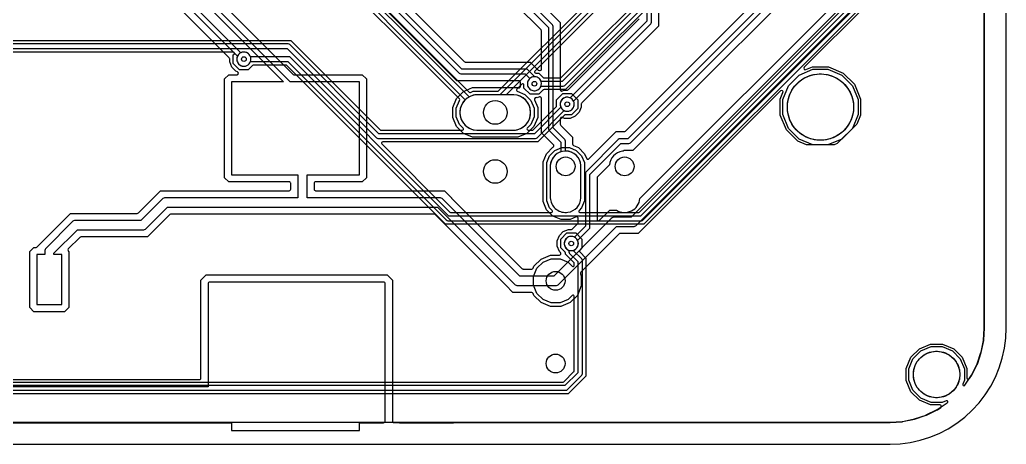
# Model space of a CAD drawing. Header units: millimetres. Extents: x 0 to 70, y 0 to 50.
# Drawn here: x 27.53 to 70, y 0 to 18.26 of the extents above; entities that cross this region are included whole.
import ezdxf

# ---------------------------------------------------------------- set-up
doc = ezdxf.new("R2010")
doc.units = ezdxf.units.MM

msp = doc.modelspace()

# ---------------------------------------------------------------- linework, layer by layer
at = {"layer": '16_copper'}
for points in [[(5, 0.949), (65, 0.949, 0.016361), (65.003, 0.949), (65.525, 0.984, 0.032732), (65.532, 0.984), (66.045, 1.086, 0.03274), (66.052, 1.088), (66.547, 1.256, 0.032739), (66.553, 1.259), (67.022, 1.49, 0.032736), (67.028, 1.494), (67.462, 1.784, 0.906348), (67.415, 1.873), (67.239, 1.8), (66.761, 1.8), (66.32, 1.983), (65.983, 2.32), (65.8, 2.761), (65.8, 3.239), (65.983, 3.68), (66.32, 4.017), (66.761, 4.2), (67.239, 4.2), (67.68, 4.017), (68.017, 3.68), (68.2, 3.239), (68.2, 2.761), (68.127, 2.585, 0.906348), (68.216, 2.538), (68.506, 2.972, 0.032736), (68.51, 2.978), (68.741, 3.447, 0.032739), (68.744, 3.453), (68.912, 3.948, 0.03274), (68.914, 3.955), (69.016, 4.468, 0.032732), (69.016, 4.475), (69.051, 4.997, 0.016361), (69.051, 5), (69.051, 45, 0.016361)], [(52.231, 19.071), (48.192, 15.032), (47.201, 15.032, 0.113206), (46.873, 14.939), (40.068, 21.743, 0.198912)], [(40.265, 21.762), (46.881, 15.146, 0.303346), (46.936, 15.135), (47.056, 15.184), (48.108, 15.184, 0.198912), (48.144, 15.199), (52.064, 19.119, 0.198912)], [(18.247, 17.371), (39.194, 17.371), (43.042, 13.523, 0.198912), (43.078, 13.508), (46.584, 13.508, 0.668179), (46.62, 13.595), (46.463, 13.752), (46.324, 14.088), (46.324, 14.452), (46.464, 14.79, 0.363735), (46.458, 14.855), (39.908, 21.405, 0.198912), (39.872, 21.42), (24.387, 21.42)], [(39.956, 21.573), (46.709, 14.819, 0.657388), (47.201, 13.508), (48.799, 13.508, 0.95208), (48.799, 15.032), (48.475, 15.032), (52.402, 18.959, 0.198912)], [(55.932, 20.158), (51.026, 15.253), (50.101, 15.253, 0.198912), (50.065, 15.238), (49.877, 15.05), (49.5, 15.05), (49.233, 15.317), (49.233, 15.451, 0.668179), (49.146, 15.487), (48.926, 15.268, 0.534512), (48.943, 15.185), (49.28, 15.045), (49.537, 14.788), (49.676, 14.452), (49.676, 14.088), (49.537, 13.752), (49.38, 13.595, 0.668179), (49.416, 13.508), (49.603, 13.508, 0.198912), (49.639, 13.523), (50.628, 14.511, 0.198912), (50.642, 14.547), (50.642, 14.813), (50.909, 15.08), (51.287, 15.08), (51.554, 14.813), (51.554, 14.436), (51.287, 14.169), (51.02, 14.169, 0.198912), (50.984, 14.154), (49.834, 13.003), (43.156, 13.003, 0.668179), (43.12, 12.916), (46.052, 9.984, 0.198912), (46.088, 9.969), (50.418, 9.969), (50.425, 9.97, 0.620727), (50.454, 10.056), (50.341, 10.169), (50.217, 10.468), (50.217, 12.112), (50.341, 12.41), (50.57, 12.639), (50.868, 12.763), (51.192, 12.763), (51.49, 12.639), (51.719, 12.41), (51.843, 12.112), (51.843, 10.468), (51.719, 10.169), (51.606, 10.056, 0.668179), (51.642, 9.969), (54.169, 9.969, 0.198912), (54.205, 9.984), (63.856, 19.634)], [(55.579, 20.304), (50.88, 15.606), (49.975, 15.606), (49.969, 15.622), (49.948, 15.665), (49.92, 15.703), (49.886, 15.737), (49.847, 15.765), (49.805, 15.787), (49.759, 15.801), (49.712, 15.809), (49.665, 15.809), (49.617, 15.801), (49.572, 15.787), (49.529, 15.765), (49.491, 15.737), (49.457, 15.703), (49.429, 15.665), (49.407, 15.622), (49.393, 15.577), (49.385, 15.529), (49.385, 15.482), (49.393, 15.435), (49.407, 15.389), (49.429, 15.347), (49.457, 15.308), (49.491, 15.274), (49.529, 15.246), (49.572, 15.225), (49.617, 15.21), (49.665, 15.202), (49.712, 15.202), (49.759, 15.21, 0.255116), (49.975, 15.406), (50.922, 15.406, 0.198912), (50.993, 15.435), (55.75, 20.192, 0.198912)], [(52.584, 18.925), (49.707, 16.048, 0.668179), (49.743, 15.961), (49.877, 15.961), (50.065, 15.773, 0.198912), (50.101, 15.758), (50.796, 15.758, 0.198912), (50.832, 15.773), (55.412, 20.353, 0.198912)], [(64.05, 19.115), (54.4, 9.464), (45.858, 9.464), (39.027, 16.296, 0.198912), (38.991, 16.31), (37.591, 16.31, 0.198912), (37.555, 16.296), (37.367, 16.107), (36.989, 16.107), (36.723, 16.374), (36.723, 16.752, 0.938278), (36.714, 16.866), (18.477, 16.866, 0.198912)], [(63.89, 19.453), (54.254, 9.816), (46.004, 9.816), (39.187, 16.634, 0.198912), (39.116, 16.663), (37.465, 16.663, 0.951018), (36.882, 16.492), (36.897, 16.446, 0.688872), (37.465, 16.463), (39.075, 16.463), (45.892, 9.646, 0.198912), (45.963, 9.616), (54.295, 9.616), (54.302, 9.617, 0.180079), (54.366, 9.646), (64.002, 19.282)], [(13.267, 2.672), (50.91, 2.672, 0.198912), (50.946, 2.687), (51.385, 3.126, 0.098524), (51.4, 3.141), (51.4, 6.358), (51.399, 6.365, 0.620727), (51.313, 6.394), (51.14, 6.221), (50.789, 6.075), (50.411, 6.075), (50.06, 6.221), (49.793, 6.488), (49.648, 6.839), (49.648, 7.217), (49.793, 7.568), (50.06, 7.835), (50.411, 7.98), (50.789, 7.98), (51.14, 7.835), (51.313, 7.662, 0.668179), (51.4, 7.698), (51.4, 7.778, 0.198912), (51.385, 7.813), (51.022, 8.177, 0.393352), (51.007, 8.257), (50.819, 8.445), (50.819, 8.823), (51.085, 9.089), (51.463, 9.089), (51.73, 8.823), (51.73, 8.445), (51.635, 8.35, 0.414214), (51.635, 8.278), (51.905, 8.008), (51.905, 2.931), (51.141, 2.167), (13.036, 2.167)], [(13.141, 2.32), (51.036, 2.32), (51.043, 2.32, 0.180079), (51.107, 2.349), (51.723, 2.965, 0.198912), (51.753, 3.036), (51.753, 7.903, 0.198912), (51.723, 7.974), (51.374, 8.323), (51.374, 8.347), (51.391, 8.353, 1), (51.158, 8.915), (51.115, 8.893, 0.6128), (51.158, 8.353), (51.174, 8.347, 0.356378), (51.203, 8.211), (51.553, 7.862), (51.553, 3.077), (50.995, 2.52), (13.182, 2.52)]]:
    msp.add_lwpolyline(points, format="xyb", dxfattribs=at)
for points in [[(49.736, 13.157, 0.180079), (49.8, 13.185), (50.966, 14.351, 0.951017), (51.257, 14.884), (51.214, 14.906, 0.688871), (50.825, 14.493), (49.688, 13.356), (42.994, 13.356), (39.16, 17.189, 0.198912), (39.089, 17.218), (18.352, 17.218, 0.198912), (18.281, 17.189), (17.223, 16.131, 0.951017), (16.932, 15.599), (16.975, 15.577, 0.688871), (17.365, 15.99), (18.393, 17.018), (39.048, 17.018), (42.881, 13.185, 0.198912), (42.952, 13.156), (49.729, 13.156)], [(51.127, 9.975, 0.357805), (51.69, 10.597), (51.69, 11.982, 0.952079), (50.37, 11.982), (50.37, 10.597), (50.376, 10.532), (50.389, 10.469), (50.407, 10.406), (50.432, 10.347), (50.463, 10.289), (50.499, 10.235), (50.54, 10.185), (50.586, 10.139), (50.636, 10.098), (50.69, 10.062), (50.747, 10.031), (50.807, 10.007), (50.869, 9.988), (50.933, 9.975), (50.998, 9.969), (51.062, 9.969)]]:
    msp.add_lwpolyline(points, format="xyb", close=True, dxfattribs=at)
msp.add_lwpolyline([(61.677, 12.875), (61.08, 13.122), (60.622, 13.58), (60.375, 14.177), (60.375, 14.823), (60.622, 15.42), (61.08, 15.878), (61.677, 16.125), (62.323, 16.125), (62.92, 15.878), (63.378, 15.42), (63.625, 14.823), (63.625, 14.177), (63.378, 13.58), (62.92, 13.122), (62.323, 12.875)], close=True, dxfattribs=at)
at = {"layer": '1_copper'}
for points in [[(26.268, 2.78), (35.267, 2.78, 0.414214), (35.33, 2.843), (35.33, 7.057), (35.553, 7.28), (43.347, 7.28), (43.57, 7.057), (43.57, 1, 0.414214), (43.633, 0.936), (43.86, 0.936, 0.140285), (43.9, 0.925), (46.2, 0.925), (46.206, 0.926, 0.119351), (46.239, 0.936), (65, 0.936, 0.016364), (65.004, 0.937), (65.526, 0.971, 0.032732), (65.534, 0.972), (66.048, 1.074, 0.032743), (66.056, 1.076), (66.551, 1.244, 0.032733), (66.559, 1.248), (67.028, 1.479, 0.032732), (67.035, 1.483), (67.179, 1.579, 0.741659), (67.143, 1.695), (66.74, 1.695), (66.261, 1.894), (65.894, 2.261), (65.695, 2.74), (65.695, 3.26), (65.894, 3.739), (66.261, 4.106), (66.74, 4.305), (67.26, 4.305), (67.739, 4.106), (68.106, 3.739), (68.305, 3.26), (68.305, 2.857, 0.741649), (68.421, 2.821), (68.517, 2.965, 0.032739), (68.521, 2.972), (68.752, 3.441, 0.032733), (68.756, 3.449), (68.924, 3.944, 0.032743), (68.926, 3.952), (69.028, 4.466, 0.032732), (69.029, 4.474), (69.063, 4.996, 0.016364), (69.064, 5), (69.064, 45, 0.016364)], [(31.319, 31.09), (46.446, 15.963, 0.198912), (46.517, 15.934), (49.295, 15.934), (49.491, 15.737), (49.491, 15.737), (49.457, 15.703), (49.429, 15.665), (49.407, 15.622), (49.393, 15.577), (49.385, 15.529), (49.385, 15.482), (49.393, 15.435), (49.407, 15.389), (49.429, 15.347), (49.457, 15.308), (49.491, 15.274), (49.529, 15.246), (49.572, 15.225), (49.617, 15.21), (49.665, 15.202), (49.712, 15.202), (49.759, 15.21, 0.867582), (49.703, 15.809), (49.407, 16.105, 0.198912), (49.336, 16.134), (46.558, 16.134), (31.461, 31.232, 0.951017)], [(32.326, 22.868), (39.281, 15.913, 0.198912), (39.326, 15.895), (42.276, 15.895), (42.455, 15.716), (42.455, 11.464), (42.276, 11.285), (40.268, 11.285, 0.414214), (40.205, 11.222), (40.205, 10.968, 0.414214), (40.268, 10.905), (45.809, 10.905), (46.123, 10.591), (46.123, 10.59), (49.162, 7.551, 0.198912), (49.207, 7.533), (49.571, 7.533, 0.303347), (49.629, 7.572), (49.663, 7.654), (49.974, 7.965), (50.38, 8.133), (50.762, 8.133, 0.668191), (50.807, 8.241), (50.759, 8.289), (50.666, 8.513), (50.666, 8.755), (50.759, 8.978), (50.93, 9.149), (51.153, 9.242), (51.283, 9.242, 0.198912), (51.328, 9.26), (51.556, 9.488, 0.198912), (51.574, 9.533), (51.574, 9.715, 0.534511), (51.486, 9.774), (51.222, 9.664), (50.838, 9.664), (50.483, 9.811), (50.212, 10.082), (50.065, 10.437), (50.065, 12.142), (50.212, 12.497), (50.486, 12.771, 0.529313), (50.498, 12.89), (49.988, 13.4), (49.988, 14.877, 0.534511), (49.901, 14.935), (49.809, 14.898, 0.800423), (49.693, 14.81), (49.829, 14.482), (49.829, 14.058), (49.666, 13.666), (49.366, 13.366), (48.974, 13.203), (47.026, 13.203), (46.634, 13.366), (46.334, 13.666), (46.171, 14.058), (46.171, 14.482), (46.334, 14.874), (46.634, 15.174), (47.026, 15.337), (48.974, 15.337, 0.636554), (49.08, 15.388), (49.08, 15.566, 0.414214), (49.017, 15.629), (46.349, 15.629), (46.093, 15.885), (36.238, 25.741, 0.820678)], [(38.44, 24.683), (46.666, 16.458, 0.198912), (46.711, 16.439), (49.504, 16.439), (49.834, 16.109, 0.019388), (49.838, 16.105), (49.844, 16.101), (49.85, 16.097), (49.853, 16.096), (49.855, 16.095), (49.901, 16.076), (49.903, 16.075), (49.905, 16.074), (49.913, 16.073), (49.92, 16.071), (49.922, 16.071), (49.925, 16.071), (49.932, 16.072, 0.380211), (49.988, 16.134), (49.988, 17.778, 0.198912), (49.97, 17.823), (47.874, 19.919)], [(54.522, 24.274), (54.522, 18.19), (51.23, 14.898), (51.214, 14.906), (51.169, 14.92), (51.122, 14.928), (51.074, 14.928), (51.027, 14.92), (50.982, 14.906), (50.939, 14.884), (50.9, 14.856), (50.867, 14.822), (50.839, 14.784), (50.817, 14.741), (50.802, 14.696), (50.795, 14.648), (50.795, 14.601), (50.802, 14.554), (50.817, 14.508), (50.839, 14.466), (50.867, 14.427), (50.9, 14.393), (50.939, 14.365), (50.982, 14.344), (51.027, 14.329), (51.074, 14.321), (51.122, 14.321), (51.169, 14.329, 0.478302), (51.371, 14.756), (54.693, 18.078, 0.198912), (54.722, 18.149), (54.722, 24.316, 0.198912)], [(55.027, 24.483), (55.027, 17.981), (51.725, 14.679, 0.198912), (51.706, 14.634), (51.706, 14.504), (51.613, 14.28), (51.442, 14.109), (51.219, 14.017), (50.977, 14.017), (50.886, 14.054, 0.534511), (50.798, 13.996), (50.798, 13.761, 0.198912), (50.817, 13.716), (51.327, 13.206), (51.327, 12.914, 0.303347), (51.366, 12.856), (51.577, 12.768), (51.848, 12.497), (51.931, 12.298), (51.932, 12.296), (51.933, 12.294), (51.937, 12.288), (51.941, 12.281), (51.943, 12.28), (51.944, 12.278), (51.95, 12.273), (51.956, 12.268), (51.958, 12.267), (51.96, 12.266), (51.967, 12.264), (51.974, 12.261), (51.977, 12.26), (51.979, 12.26), (51.987, 12.26), (51.994, 12.259), (51.997, 12.26, 0.16865), (52.034, 12.277), (53.2, 13.444), (53.558, 13.444, 0.198912), (53.603, 13.462), (61.415, 21.274, 0.668179)], [(31.709, 22.771), (38.891, 15.59), (36.65, 15.59), (36.65, 11.59), (39.5, 11.59), (39.5, 10.6), (33.804, 10.6, 0.198912), (33.662, 10.541), (32.743, 9.623), (29.926, 9.623, 0.198912), (29.785, 9.564), (28.66, 8.44, 0.198912), (28.602, 8.298), (28.602, 8.163), (28.268, 8.163), (28.268, 6.004), (29.335, 6.004), (29.335, 8.163), (29.002, 8.163), (29.002, 8.215), (30.009, 9.223), (32.826, 9.223, 0.198912), (32.968, 9.281), (33.886, 10.2), (45.517, 10.2), (48.831, 6.887, 0.198912), (48.972, 6.828), (50.6, 6.828, 0.198912), (50.741, 6.887), (53.221, 9.366), (53.94, 9.366, 0.198912), (54.081, 9.425), (63.927, 19.271, 0.198912)], [(63.585, 19.495), (53.857, 9.766), (53.138, 9.766, 0.198912), (52.997, 9.708), (50.517, 7.228), (49.055, 7.228), (45.741, 10.541, 0.198912), (45.6, 10.6), (39.9, 10.6), (39.9, 11.59), (42.15, 11.59), (42.15, 15.59), (39.173, 15.59), (31.851, 22.913)], [(62.965, 22.393), (53.71, 13.139), (53.368, 13.139, 0.198912), (53.297, 13.11), (51.908, 11.721, 0.198912), (51.879, 11.65), (51.879, 9.38), (51.406, 8.907), (51.391, 8.915), (51.345, 8.93), (51.298, 8.937), (51.25, 8.937), (51.203, 8.93), (51.158, 8.915), (51.115, 8.893), (51.077, 8.865), (51.043, 8.831), (51.015, 8.793), (50.993, 8.75), (50.978, 8.705), (50.971, 8.658), (50.971, 8.61), (50.978, 8.563), (50.993, 8.517), (51.015, 8.475), (51.043, 8.436), (51.077, 8.403), (51.115, 8.374), (51.158, 8.353), (51.203, 8.338), (51.25, 8.331), (51.298, 8.331), (51.345, 8.338, 0.478302), (51.547, 8.766), (52.05, 9.268, 0.198912), (52.079, 9.339), (52.079, 11.608), (53.409, 12.939), (53.752, 12.939, 0.198912), (53.823, 12.968), (63.136, 22.281, 0.198912)], [(63.172, 21.886), (53.92, 12.634), (53.562, 12.634, 0.243992), (53.509, 12.608), (53.473, 12.604, 0.345687), (52.912, 12.011), (52.402, 11.501, 0.198912), (52.384, 11.456), (52.384, 9.679), (52.385, 9.674), (52.385, 9.669), (52.386, 9.664), (52.387, 9.659), (52.389, 9.655), (52.391, 9.65), (52.394, 9.646), (52.396, 9.642), (52.399, 9.638), (52.402, 9.634), (52.406, 9.631), (52.41, 9.628), (52.414, 9.625), (52.418, 9.622), (52.423, 9.621), (52.428, 9.619), (52.433, 9.618), (52.437, 9.616), (52.442, 9.616), (52.447, 9.615), (52.452, 9.616, 0.178764), (52.492, 9.634), (52.929, 10.071), (53.216, 10.071, 0.560466), (54.228, 10.568), (63.262, 19.602, 0.198912)], [(32.732, 20.868), (36.905, 16.695), (36.897, 16.679), (36.882, 16.634), (36.875, 16.587), (36.875, 16.539), (36.882, 16.492), (36.897, 16.446), (36.919, 16.404), (36.947, 16.365), (36.981, 16.332), (37.019, 16.303), (37.062, 16.282), (37.107, 16.267), (37.154, 16.26), (37.202, 16.26), (37.249, 16.267, 1), (37.107, 16.859), (37.062, 16.844), (37.046, 16.836), (32.844, 21.039, 0.198912)], [(63.976, 18.889), (61.303, 16.216, 0.820678), (61.372, 16.112), (61.656, 16.23), (62.344, 16.23), (62.98, 15.966), (63.466, 15.48), (63.73, 14.844), (63.73, 14.156), (63.571, 13.773), (62.727, 12.929), (62.597, 12.875), (61.403, 12.875), (61.02, 13.034), (60.534, 13.52), (60.27, 14.156), (60.27, 14.844), (60.388, 15.128, 0.820678), (60.284, 15.197), (54.149, 9.062), (53.374, 9.062, 0.198912), (53.329, 9.043), (51.685, 7.399, 0.303359), (51.671, 7.33), (51.705, 7.248), (51.705, 6.808), (51.537, 6.402), (51.226, 6.091), (50.82, 5.923), (50.38, 5.923), (49.974, 6.091), (49.663, 6.402), (49.629, 6.484, 0.303347), (49.571, 6.523), (48.763, 6.523), (48.449, 6.837), (48.449, 6.838), (45.41, 9.877, 0.198912), (45.365, 9.895), (34.039, 9.895, 0.198912), (33.994, 9.877), (33.035, 8.918), (30.162, 8.918, 0.198912), (30.117, 8.899), (29.618, 8.401, 0.32501), (29.607, 8.327), (29.618, 8.311, 0.084566), (29.64, 8.29), (29.64, 5.878), (29.461, 5.7), (28.142, 5.7), (27.964, 5.878), (27.964, 8.29), (28.142, 8.468), (28.234, 8.468, 0.241717), (28.286, 8.496), (29.717, 9.927), (32.591, 9.927, 0.198912), (32.636, 9.946), (33.594, 10.905), (39.132, 10.905, 0.414214), (39.195, 10.968), (39.195, 11.222, 0.414214), (39.132, 11.285), (36.524, 11.285), (36.345, 11.464), (36.345, 15.716), (36.524, 15.895), (36.883, 15.895, 0.820706), (36.907, 16.017), (36.834, 16.047), (36.663, 16.218), (36.57, 16.442), (36.57, 16.572, 0.198912), (36.552, 16.617), (32.624, 20.544, 0.198912)], [(48.208, 20.016), (50.293, 17.931), (50.293, 13.567, 0.198912), (50.322, 13.497), (50.822, 12.997), (50.822, 12.577, 0.309634), (50.37, 11.982), (50.37, 10.597), (50.376, 10.532), (50.389, 10.469), (50.407, 10.406), (50.432, 10.347), (50.463, 10.289), (50.499, 10.235), (50.54, 10.185), (50.586, 10.139), (50.636, 10.098), (50.69, 10.062), (50.747, 10.031), (50.807, 10.007), (50.869, 9.988), (50.933, 9.975), (50.998, 9.969), (51.062, 9.969), (51.127, 9.975, 0.357805), (51.69, 10.597), (51.69, 11.982, 0.403513), (51.022, 12.61), (51.022, 13.039, 0.198912), (50.993, 13.11), (50.493, 13.609), (50.493, 17.972, 0.198912), (50.464, 18.043), (48.379, 20.128)], [(48.702, 20.236), (50.798, 18.14), (50.798, 15.253), (50.798, 15.251), (50.798, 15.249), (50.8, 15.241), (50.801, 15.234), (50.802, 15.232), (50.803, 15.229), (50.807, 15.223), (50.81, 15.216), (50.812, 15.214), (50.813, 15.212), (50.819, 15.207), (50.824, 15.202), (50.826, 15.201), (50.828, 15.199), (50.835, 15.196), (50.842, 15.193), (50.844, 15.193), (50.847, 15.192), (50.854, 15.191), (50.861, 15.19), (50.864, 15.19, 0.088781), (50.886, 15.195), (50.977, 15.233), (51.107, 15.233, 0.198912), (51.152, 15.251), (54.199, 18.298, 0.198912)], [(23.2, 0.925), (36.65, 0.925), (36.65, 0.59), (42.15, 0.59), (42.15, 0.925), (43.19, 0.925, 0.414214), (43.265, 1), (43.265, 6.9, 0.414214), (43.19, 6.975), (35.71, 6.975, 0.414214), (35.635, 6.9), (35.635, 2.475), (25.775, 2.475)]]:
    msp.add_lwpolyline(points, format="xyb", dxfattribs=at)
msp.add_lwpolyline([(48.874, 13.515, 0.906347), (48.799, 15.032), (47.201, 15.032, 0.95208), (47.201, 13.508), (48.799, 13.508)], format="xyb", close=True, dxfattribs=at)
at = {"layer": 'drills_NPTH'}
for centre, radius in [((62, 14.5), 1.425), ((67, 3), 1)]:
    msp.add_circle(centre, radius, dxfattribs=at)
at = {"layer": 'drills_PTH'}
for centre, radius in [((48, 14.27), 0.508), ((51.03, 11.95), 0.406), ((53.57, 11.95), 0.406), ((48, 11.73), 0.508), ((50.6, 7.028), 0.406), ((50.6, 3.472), 0.406)]:
    msp.add_circle(centre, radius, dxfattribs=at)
at = {"layer": 'drills_via_1_16'}
for centre in [(37.178, 16.563), (49.688, 15.506), (51.098, 14.625), (51.274, 8.634)]:
    msp.add_circle(centre, 0.1, dxfattribs=at)
at = {"layer": 'holes'}
for points in [[(62.051, 15.925), (62.152, 15.918), (62.253, 15.903), (62.353, 15.882), (62.45, 15.853), (62.546, 15.817), (62.638, 15.775), (62.728, 15.726), (62.813, 15.671), (62.895, 15.61), (62.972, 15.544), (63.044, 15.472), (63.11, 15.395), (63.171, 15.313), (63.226, 15.228), (63.275, 15.138), (63.317, 15.046), (63.353, 14.95), (63.382, 14.853), (63.403, 14.753), (63.418, 14.652), (63.425, 14.551), (63.425, 14.449), (63.418, 14.348), (63.403, 14.247), (63.382, 14.147), (63.353, 14.05), (63.317, 13.954), (63.275, 13.862), (63.226, 13.772), (63.171, 13.687), (63.11, 13.605), (63.044, 13.528), (62.972, 13.456), (62.895, 13.39), (62.813, 13.329), (62.728, 13.274), (62.638, 13.225), (62.546, 13.183), (62.45, 13.147), (62.353, 13.118), (62.253, 13.097), (62.152, 13.082), (62.051, 13.075), (61.949, 13.075), (61.848, 13.082), (61.747, 13.097), (61.647, 13.118), (61.55, 13.147), (61.454, 13.183), (61.362, 13.225), (61.272, 13.274), (61.187, 13.329), (61.105, 13.39), (61.028, 13.456), (60.956, 13.528), (60.89, 13.605), (60.829, 13.687), (60.774, 13.772), (60.725, 13.862), (60.683, 13.954), (60.647, 14.05), (60.618, 14.147), (60.597, 14.247), (60.582, 14.348), (60.575, 14.449), (60.575, 14.551), (60.582, 14.652), (60.597, 14.753), (60.618, 14.853), (60.647, 14.95), (60.683, 15.046), (60.725, 15.138), (60.774, 15.228), (60.829, 15.313), (60.89, 15.395), (60.956, 15.472), (61.028, 15.544), (61.105, 15.61), (61.187, 15.671), (61.272, 15.726), (61.362, 15.775), (61.454, 15.817), (61.55, 15.853), (61.647, 15.882), (61.747, 15.903), (61.848, 15.918), (61.949, 15.925), (62.051, 15.925)], [(68, 2.956), (67.992, 2.869), (67.977, 2.783), (67.955, 2.699), (67.925, 2.617), (67.888, 2.538), (67.844, 2.462), (67.794, 2.391), (67.738, 2.324), (67.676, 2.262), (67.609, 2.206), (67.538, 2.156), (67.462, 2.112), (67.383, 2.075), (67.301, 2.045), (67.217, 2.023), (67.131, 2.008), (67.044, 2), (66.956, 2), (66.869, 2.008), (66.783, 2.023), (66.699, 2.045), (66.617, 2.075), (66.538, 2.112), (66.462, 2.156), (66.391, 2.206), (66.324, 2.262), (66.262, 2.324), (66.206, 2.391), (66.156, 2.462), (66.112, 2.538), (66.075, 2.617), (66.045, 2.699), (66.023, 2.783), (66.008, 2.869), (66, 2.956), (66, 3.044), (66.008, 3.131), (66.023, 3.217), (66.045, 3.301), (66.075, 3.383), (66.112, 3.462), (66.156, 3.538), (66.206, 3.609), (66.262, 3.676), (66.324, 3.738), (66.391, 3.794), (66.462, 3.844), (66.538, 3.888), (66.617, 3.925), (66.699, 3.955), (66.783, 3.977), (66.869, 3.992), (66.956, 4), (67.044, 4), (67.131, 3.992), (67.217, 3.977), (67.301, 3.955), (67.383, 3.925), (67.462, 3.888), (67.538, 3.844), (67.609, 3.794), (67.676, 3.738), (67.738, 3.676), (67.794, 3.609), (67.844, 3.538), (67.888, 3.462), (67.925, 3.383), (67.955, 3.301), (67.977, 3.217), (67.992, 3.131), (68, 3.044), (68, 2.956)]]:
    msp.add_lwpolyline(points, close=True, dxfattribs=at)
at = {"layer": 'outline'}
msp.add_lwpolyline([(5, 0), (65, 0), (65.436, 0.019), (65.868, 0.076), (66.294, 0.17), (66.71, 0.302), (67.113, 0.468), (67.5, 0.67), (67.868, 0.904), (68.214, 1.17), (68.536, 1.464), (68.83, 1.786), (69.096, 2.132), (69.33, 2.5), (69.532, 2.887), (69.698, 3.29), (69.83, 3.706), (69.924, 4.132), (69.981, 4.564), (70, 5), (70, 45)], dxfattribs=at)

doc.saveas('drawing.dxf')
